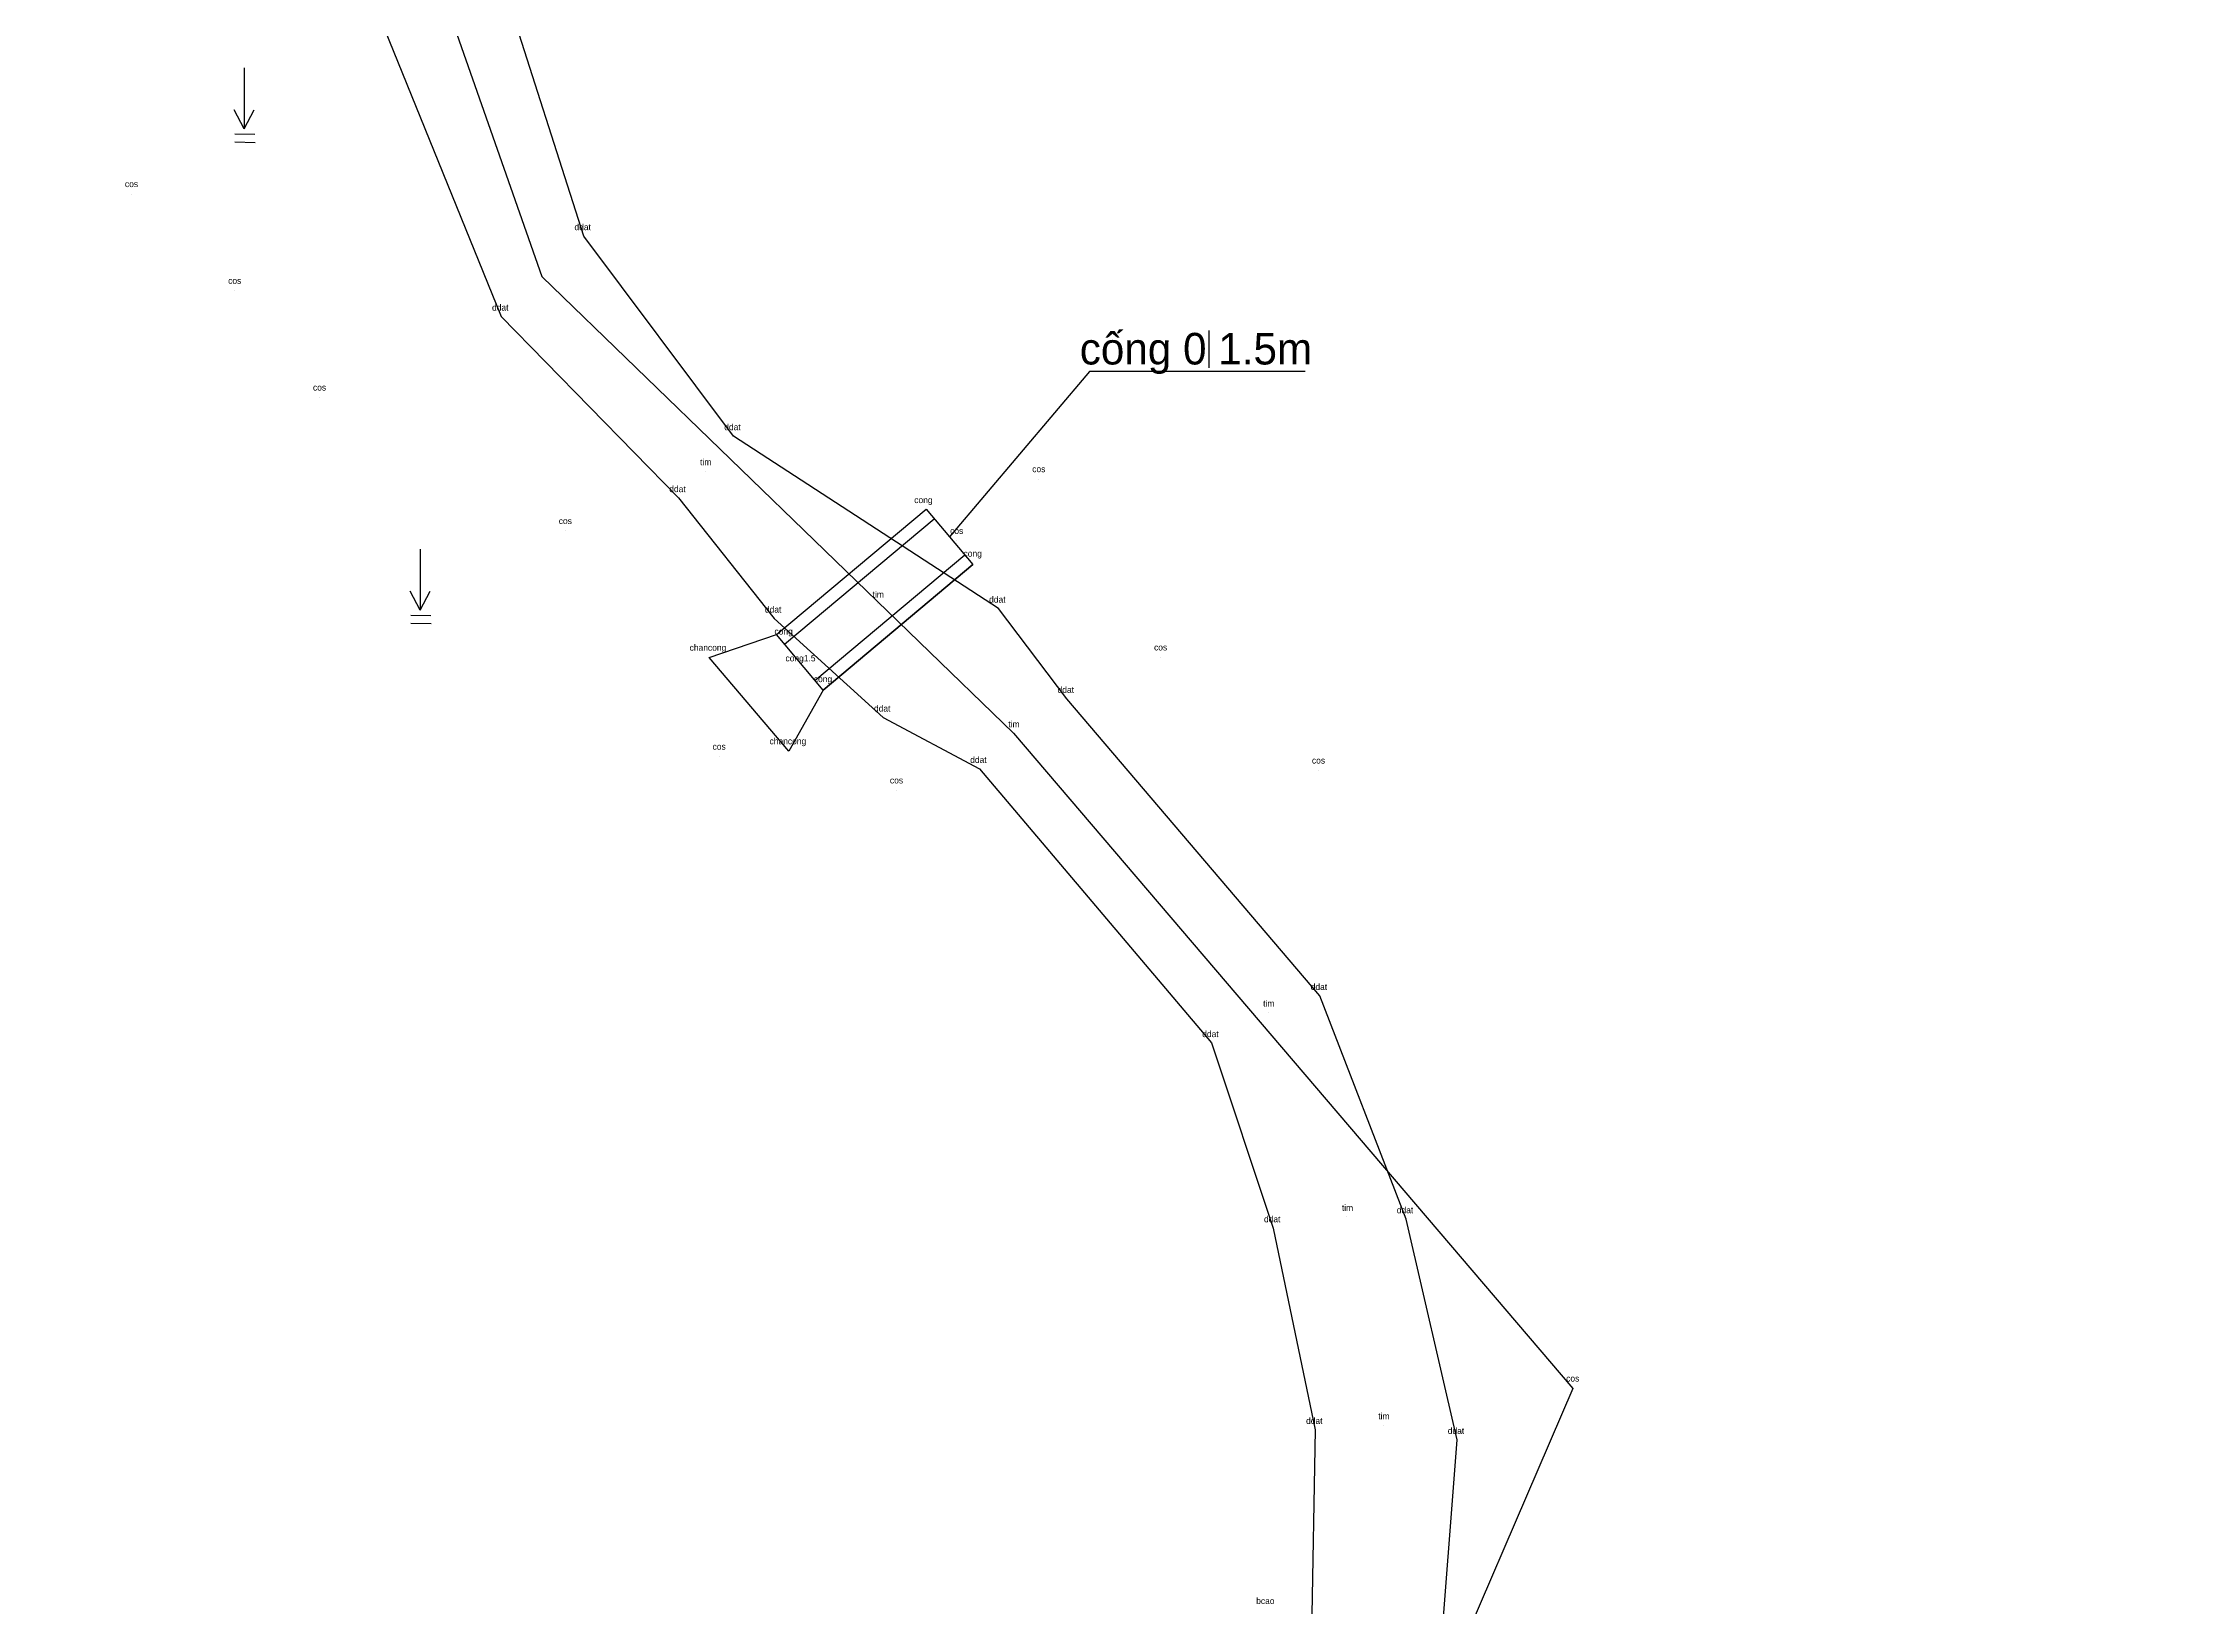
# Model space of a CAD drawing. Extents: x 543979 to 544300, y 1852451 to 1852854.
# Drawn here: x 544046.7 to 544114.8, y 1852674.1 to 1852723.6 of the extents above; entities that cross this region are included whole.
import ezdxf

# ---------------------------------------------------------------- set-up
doc = ezdxf.new("R2010")
doc.units = 0
for name, color, linetype in [('Level 12', 7, 'Continuous'), ('Level 2', 7, 'Continuous'), ('Level 4', 7, 'Continuous'), ('Level 5', 7, 'Continuous'), ('Level 7', 7, 'Continuous'), ('Level 8', 7, 'Continuous')]:
    doc.layers.add(name, color=color, linetype=linetype)

# ---------------------------------------------------------------- blocks, each defined once
blk = doc.blocks.new('POINT_DISPLAY')
blk.add_line((0, 0), (0, 0))
blk = doc.blocks.new('A$C4172536D')
at = {"layer": 'Level 5'}
for points in [[(7, 52.4), (7, 9.5)], [(7, 9.5), (0, 22.8)], [(7, 9.5), (14.1, 22.8)], [(0.4, 0.3), (14.7, 0)], [(0.5, 5.9), (14.6, 5.7)]]:
    blk.add_lwpolyline(points, dxfattribs=at)

msp = doc.modelspace()

# ---------------------------------------------------------------- linework, layer by layer
at = {"layer": 'Level 12'}
msp.add_lwpolyline([(544086.666, 1852713.232), (544079.843, 1852713.232), (544075.404, 1852707.998)], dxfattribs=at)
at = {"layer": 'Level 5'}
for points in [[(544063.221, 1852768.048), (544061.951, 1852753.102), (544059.564, 1852743.481), (544057.458, 1852734.611), (544056.942, 1852725.495), (544061.212, 1852714.977), (544066.825, 1852709.228), (544069.854, 1852705.411), (544073.307, 1852702.277), (544076.353, 1852700.649), (544083.702, 1852691.962), (544085.658, 1852686.095), (544086.99, 1852679.706), (544086.865, 1852673.264)], [(544090.907, 1852671.987), (544091.477, 1852679.391), (544089.863, 1852686.382), (544087.137, 1852693.455), (544079.121, 1852702.868), (544076.953, 1852705.727), (544068.566, 1852711.191), (544063.821, 1852717.527), (544061.349, 1852725.282), (544060.588, 1852733.693), (544062.904, 1852743.575), (544065.329, 1852751.624), (544067.649, 1852763.62)]]:
    msp.add_lwpolyline(points, dxfattribs=at)
at = {"layer": 'Level 7'}
for points in [[(544014.756, 1852829.494), (544020.876, 1852827.877), (544040.308, 1852830.369), (544053.319, 1852819.865), (544063.947, 1852802.356), (544064.766, 1852786.009), (544068.017, 1852758.742), (544058.393, 1852727.963), (544062.501, 1852716.249), (544077.428, 1852701.777), (544095.147, 1852681.016), (544073.17, 1852629.92), (544090.541, 1852615.132), (544108.662, 1852607.09), (544129.138, 1852583.378), (544138.466, 1852545.04), (544145.359, 1852518.958), (544149.164, 1852495.265), (544154.088, 1852483.728), (544194.45, 1852482.573), (544232.183, 1852518.639)], [(544083.613, 1852714.532), (544083.613, 1852713.351)]]:
    msp.add_lwpolyline(points, dxfattribs=at)
at = {"layer": 'Level 8'}
for points in [[(544069.925, 1852704.903), (544074.665, 1852708.879)], [(544071.403, 1852703.141), (544069.925, 1852704.903), (544074.665, 1852708.879), (544076.143, 1852707.117), (544071.403, 1852703.141), (544069.925, 1852704.903)], [(544070.182, 1852704.597), (544074.922, 1852708.573)], [(544071.146, 1852703.447), (544075.886, 1852707.423)], [(544071.403, 1852703.141), (544076.143, 1852707.117)], [(544071.403, 1852703.141), (544070.321, 1852701.206), (544067.79, 1852704.17), (544069.925, 1852704.903)]]:
    msp.add_lwpolyline(points, dxfattribs=at)

# ---------------------------------------------------------------- block references
at = {"layer": 'Level 2', "xscale": 0.1, "yscale": 0.10000000000000002}
for p in [(544049.508, 1852718.859), (544063.821, 1852717.527), (544052.775, 1852715.794), (544061.212, 1852714.977), (544055.462, 1852712.412), (544068.566, 1852711.191), (544067.667, 1852710.081), (544078.239, 1852709.827), (544066.825, 1852709.228), (544074.583, 1852708.813), (544063.245, 1852708.183), (544075.638, 1852707.87), (544076.143, 1852707.117), (544069.854, 1852705.411), (544073.131, 1852705.888), (544076.953, 1852705.727), (544067.79, 1852704.17), (544070.155, 1852704.65), (544082.096, 1852704.179), (544070.665, 1852703.833), (544071.403, 1852703.141), (544079.121, 1852702.868), (544073.307, 1852702.277), (544077.428, 1852701.777), (544068.116, 1852701.035), (544070.321, 1852701.206), (544076.353, 1852700.649), (544073.733, 1852699.966), (544087.096, 1852700.595), (544087.137, 1852693.455), (544085.497, 1852692.929), (544083.702, 1852691.962), (544087.991, 1852686.454), (544089.863, 1852686.382), (544085.658, 1852686.095), (544095.147, 1852681.016), (544086.99, 1852679.706), (544089.143, 1852679.853), (544091.477, 1852679.391)]:
    msp.add_blockref('POINT_DISPLAY', p, dxfattribs=at)
at = {"layer": 'Level 5', "xscale": 0.04499827870167792, "yscale": 0.04499827870167792}
for p in [(544052.754, 1852720.495), (544058.329, 1852705.248)]:
    msp.add_blockref('A$C4172536D', p, dxfattribs=at)

# ---------------------------------------------------------------- texts
at = {"layer": 'Level 4'}
for s, p in [('cos', (544049.295, 1852719.078)), ('ddat', (544063.528, 1852717.713)), ('cos', (544052.562, 1852716.013)), ('ddat', (544060.919, 1852715.163)), ('cos', (544055.249, 1852712.631)), ('ddat', (544068.273, 1852711.377)), ('tim', (544067.507, 1852710.267)), ('cos', (544078.026, 1852710.046)), ('ddat', (544066.532, 1852709.414)), ('cong', (544074.29, 1852709.066)), ('cos', (544063.032, 1852708.402)), ('cos', (544075.425, 1852708.089)), ('cong', (544075.85, 1852707.37)), ('tim', (544072.971, 1852706.074)), ('ddat', (544076.66, 1852705.913)), ('ddat', (544069.561, 1852705.597)), ('cong', (544069.862, 1852704.903)), ('chancong', (544067.177, 1852704.389)), ('cong1.5', (544070.212, 1852704.052)), ('cos', (544081.883, 1852704.398)), ('cong', (544071.11, 1852703.394)), ('ddat', (544073.014, 1852702.463)), ('ddat', (544078.828, 1852703.054)), ('tim', (544077.268, 1852701.963)), ('cos', (544067.903, 1852701.254)), ('chancong', (544069.708, 1852701.425)), ('ddat', (544076.06, 1852700.835)), ('cos', (544086.883, 1852700.814)), ('cos', (544073.52, 1852700.185)), ('ddat', (544086.844, 1852693.641)), ('tim', (544085.337, 1852693.115)), ('ddat', (544083.409, 1852692.148)), ('ddat', (544085.365, 1852686.281)), ('tim', (544087.831, 1852686.64)), ('ddat', (544089.57, 1852686.568)), ('cos', (544094.934, 1852681.235)), ('tim', (544088.983, 1852680.039)), ('ddat', (544086.697, 1852679.892)), ('ddat', (544091.184, 1852679.577)), ('bcao', (544085.118, 1852674.187))]:
    msp.add_text(s, height=0.2, dxfattribs=at).set_placement(p)
at = {"layer": 'Level 7'}
msp.add_text('cống 0 1.5m', height=1, dxfattribs=at).set_placement((544079.53, 1852713.458))

doc.saveas('drawing.dxf')
